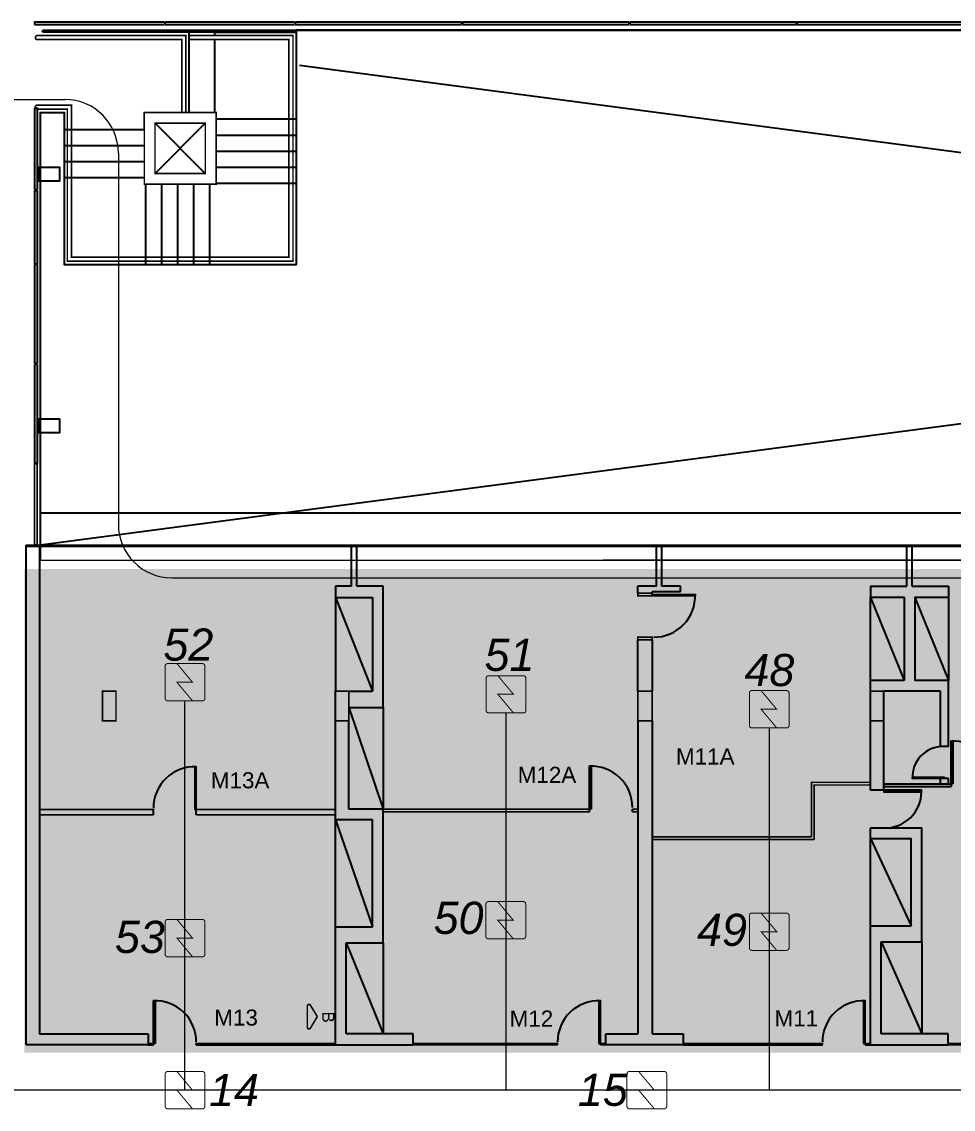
# Model space of a CAD drawing. Header units: metres. Extents: x -331 to 2982, y 362 to 2539.
# Drawn here: x 797.7 to 815.11, y 957.96 to 978.26 of the extents above; entities that cross this region are included whole.
import ezdxf
from ezdxf.enums import TextEntityAlignment as Align

# ---------------------------------------------------------------- set-up
doc = ezdxf.new("R2010")
doc.units = ezdxf.units.M
doc.layers.get('0').update_dxf_attribs({"color": 251})
doc.layers.add('_salas', color=251, linetype='Continuous', plot=False)
for name, color, linetype in [('CX', 251, 'Continuous'), ('DET. FUMAÇA', 1, 'Continuous'), ('Div', 251, 'Continuous'), ('Est', 251, 'Continuous'), ('Pis', 251, 'Continuous')]:
    doc.layers.add(name, color=color, linetype=linetype)
doc.styles.add('ARIAL', font='arial.ttf')
doc.styles.add('X3G_ENTITY_14169CCD', font='arial.ttf', dxfattribs={"height": 0.6})
doc.styles.add('X3G_ENTITY_14169CCF', font='arial.ttf', dxfattribs={"height": 0.6})
doc.styles.add('X3G_ENTITY_14169CD1', font='arial.ttf', dxfattribs={"height": 0.6})
doc.styles.add('X3G_ENTITY_14169CD3', font='arial.ttf', dxfattribs={"height": 0.6})
doc.styles.add('X3G_ENTITY_14169CD5', font='arial.ttf', dxfattribs={"height": 0.6})
doc.styles.add('X3G_ENTITY_14169CD7', font='arial.ttf', dxfattribs={"height": 0.6})
doc.styles.add('X3G_ENTITY_14169DB4', font='arial.ttf', dxfattribs={"height": 0.6})
doc.styles.add('X3G_ENTITY_14169DBC', font='arial.ttf', dxfattribs={"height": 0.6})

# ---------------------------------------------------------------- blocks, each defined once
blk = doc.blocks.new('Detector de fumaça')
at = {"layer": 'DET. FUMAÇA', "linetype": 'Continuous', "lineweight": 15, "const_width": 0.0187}
blk.add_lwpolyline([(774.599, 539.816), (775.249, 539.816, -0.414214), (775.296, 539.769), (775.296, 539.167, -0.414214), (775.249, 539.12), (774.599, 539.12, -0.414214), (774.553, 539.167), (774.553, 539.769, -0.414214)], format="xyb", close=True, dxfattribs=at)
blk.add_lwpolyline([(774.773, 539.816), (775.064, 539.468), (774.773, 539.468), (775.064, 539.12)], dxfattribs=at)
blk = doc.blocks.new('XR_BL2_2 PAV_REV02$0$PILAR_PASSARELA')
at = {"layer": 'Est'}
blk.add_lwpolyline([(-20, 12.5), (20, 12.5), (20, -12.5), (-20, -12.5)], close=True, dxfattribs=at)
blk = doc.blocks.new('porta .8')
at = {"layer": 'CX', "ltscale": 8}
blk.add_lwpolyline([(0.03, 0), (0, 0), (0, 0.8), (0.03, 0.8)], close=True, dxfattribs=at)
at = {"layer": 'CX', "color": 1, "ltscale": 8}
blk.add_arc((0.029, 0.03), 0.771, 0, 92.1894, dxfattribs=at)

msp = doc.modelspace()

# ---------------------------------------------------------------- hatches: boundary and pattern name
at = {"layer": '_salas', "transparency": 33554559}
h = msp.add_hatch(color=256, dxfattribs=at)
h.dxf.hatch_style = 1
h.paths.add_polyline_path([(870.156, 968.046), (797.751, 968.046), (797.751, 959.011), (870.156, 959.011)])

# ---------------------------------------------------------------- linework, layer by layer
at = {"lineweight": 0}
for p, q in [((866.078, 978.108), (802.833, 978.108)), ((802.833, 978.108), (802.833, 978.069))]:
    msp.add_line(p, q, dxfattribs=at)
msp.add_lwpolyline([(798.493, 976.249), (799.993, 976.249), (799.993, 976.569), (800.833, 976.569), (800.833, 978.069), (802.833, 978.069), (802.833, 973.729), (798.493, 973.729)], close=True, dxfattribs=at)
msp.add_lwpolyline([(798.493, 976.249), (798.493, 976.569), (798.053, 976.569), (798.053, 968.206), (870.859, 968.212), (870.858, 976.568), (870.418, 976.568), (870.418, 976.248)], dxfattribs=at)
at = {"layer": 'CX', "ltscale": 8}
for points in [[(815.099, 964.031), (815.069, 964.031), (815.069, 964.831), (815.099, 964.831)], [(800.934, 963.551), (800.964, 963.551), (800.964, 964.351), (800.934, 964.351)], [(808.344, 963.561), (808.314, 963.561), (808.314, 964.361), (808.344, 964.361)], [(814.944, 964.154), (814.944, 964.131), (814.344, 964.131), (814.344, 964.154)], [(813.814, 963.912), (813.814, 963.882), (814.514, 963.882), (814.514, 963.912)], [(800.194, 959.181), (800.164, 959.181), (800.164, 959.981), (800.194, 959.981)], [(808.484, 959.181), (808.514, 959.181), (808.514, 959.981), (808.484, 959.981)], [(813.434, 959.181), (813.464, 959.181), (813.464, 959.981), (813.434, 959.981)]]:
    msp.add_lwpolyline(points, close=True, dxfattribs=at)
at = {"layer": 'CX', "color": 251, "ltscale": 8, "true_color": 0x606060}
for centre, radius, start, end in [((814.921, 964.153), 0.578, 90, 182.1894), ((815.098, 964.061), 0.771, 0, 92.1894), ((800.934, 963.581), 0.771, 87.8106, 180), ((808.343, 963.591), 0.771, 0, 92.1894), ((813.843, 963.882), 0.671, 267.4911, 0), ((800.193, 959.211), 0.771, 0, 92.1894), ((808.484, 959.211), 0.771, 87.8106, 180), ((813.434, 959.211), 0.771, 87.8106, 180)]:
    msp.add_arc(centre, radius, start, end, dxfattribs=at)
at = {"layer": 'Div', "color": 230, "linetype": 'Continuous', "lineweight": 0}
for p, q in [((794.265, 976.812), (798.508, 976.812)), ((799.508, 975.812), (799.508, 968.879)), ((800.508, 967.879), (876.31, 967.879))]:
    msp.add_line(p, q, dxfattribs=at)
at = {"layer": 'Div', "color": 150, "linetype": 'Continuous', "lineweight": 0}
for p, q in [((800.753, 958.312), (800.753, 965.582)), ((806.751, 965.356), (806.751, 958.312)), ((811.669, 965.077), (811.669, 958.312)), ((871.965, 958.312), (772.389, 958.312))]:
    msp.add_line(p, q, dxfattribs=at)
at = {"layer": 'Div', "lineweight": 0}
for p, q in [((813.814, 963.981), (813.814, 964.031)), ((800.164, 963.451), (800.164, 963.551)), ((800.964, 963.451), (800.964, 963.551)), ((808.314, 963.511), (808.314, 963.561)), ((809.114, 963.511), (809.114, 963.561))]:
    msp.add_line(p, q, dxfattribs=at)
at = {"layer": 'Div', "lineweight": 0, "ltscale": 0.8}
for p, q in [((813.814, 964.031), (815.069, 964.031)), ((813.814, 963.981), (815.069, 963.981)), ((815.069, 964.031), (815.069, 963.981))]:
    msp.add_line(p, q, dxfattribs=at)
at = {"layer": 'Div', "linetype": 'Continuous', "lineweight": 0}
for points in [[(812.459, 963.041), (812.459, 964.061), (813.564, 964.061)], [(812.509, 962.991), (812.509, 964.011), (813.564, 964.011)]]:
    msp.add_lwpolyline(points, dxfattribs=at)
at = {"layer": 'Div', "lineweight": 0}
for points in [[(800.164, 963.551), (798.033, 963.551)], [(803.564, 963.551), (800.964, 963.551)], [(804.454, 963.561), (808.314, 963.561)], [(804.454, 963.511), (808.314, 963.511)], [(809.114, 963.561), (809.214, 963.561)], [(809.114, 963.511), (809.214, 963.511)], [(800.164, 963.451), (798.033, 963.451)], [(803.564, 963.451), (800.964, 963.451)], [(812.459, 963.041), (809.484, 963.041)], [(812.509, 962.991), (809.484, 962.991)]]:
    msp.add_lwpolyline(points, dxfattribs=at)
at = {"layer": 'Div', "color": 230, "linetype": 'Continuous', "lineweight": 0}
for centre, start, end in [((798.508, 975.812), 0, 90), ((800.508, 968.879), 180, 270)]:
    msp.add_arc(centre, 1, start, end, dxfattribs=at)
at = {"layer": 'Pis'}
for p, q in [((797.939, 978.264), (797.939, 978.214)), ((797.939, 978.264), (800.359, 978.264)), ((797.939, 978.214), (800.359, 978.214)), ((798.094, 978.108), (870.859, 978.108)), ((798.094, 978.069), (798.094, 978.108)), ((800.375, 978.264), (800.375, 978.214)), ((800.375, 978.264), (802.796, 978.264)), ((800.375, 978.214), (802.796, 978.214)), ((802.812, 978.264), (802.812, 978.214)), ((802.812, 978.264), (805.921, 978.264)), ((802.812, 978.214), (805.921, 978.214)), ((866.078, 978.108), (802.833, 978.108)), ((802.833, 978.108), (802.833, 978.069)), ((805.921, 978.264), (805.921, 978.214)), ((805.937, 978.264), (805.937, 978.214)), ((805.937, 978.264), (809.046, 978.264)), ((805.937, 978.214), (809.046, 978.214)), ((809.046, 978.264), (809.046, 978.214)), ((809.062, 978.264), (809.062, 978.214)), ((809.062, 978.264), (812.171, 978.264)), ((809.062, 978.214), (812.171, 978.214)), ((812.171, 978.264), (812.171, 978.214)), ((812.185, 978.264), (812.185, 978.214)), ((812.185, 978.264), (815.294, 978.264)), ((812.185, 978.214), (815.294, 978.214)), ((800.833, 978.069), (798.094, 978.069)), ((800.833, 976.569), (800.833, 978.069)), ((801.313, 978.007), (801.313, 978.069)), ((801.313, 978.069), (802.833, 978.069)), ((801.313, 976.569), (801.313, 977.931)), ((802.833, 978.069), (802.833, 973.729)), ((866.058, 977.456), (798.054, 968.489)), ((802.894, 977.455), (870.859, 968.489)), ((797.939, 976.656), (797.989, 976.656)), ((797.939, 976.656), (797.939, 975.13)), ((797.989, 976.656), (797.989, 975.13)), ((798.053, 976.569), (798.493, 976.569)), ((798.053, 975.543), (798.053, 976.569)), ((798.493, 976.569), (798.493, 973.729)), ((800.193, 976.369), (801.133, 975.429)), ((800.193, 975.429), (801.133, 976.369)), ((800.213, 976.349), (801.113, 975.449)), ((800.213, 975.449), (801.113, 976.349)), ((801.333, 976.449), (802.833, 976.449)), ((799.993, 976.249), (798.493, 976.249)), ((801.333, 976.149), (802.833, 976.149)), ((799.993, 975.949), (798.493, 975.949)), ((801.333, 975.849), (802.833, 975.849)), ((799.993, 975.649), (798.493, 975.649)), ((801.333, 975.549), (802.833, 975.549)), ((798.054, 970.841), (798.054, 975.293)), ((799.993, 975.349), (798.493, 975.349)), ((801.333, 975.249), (802.833, 975.249)), ((797.939, 975.13), (797.989, 975.13)), ((797.939, 975.114), (797.989, 975.114)), ((797.939, 975.114), (797.939, 973.746)), ((797.989, 975.114), (797.989, 973.746)), ((800.013, 975.229), (800.013, 973.729)), ((800.313, 975.229), (800.313, 973.729)), ((800.613, 975.229), (800.613, 973.729)), ((800.913, 975.229), (800.913, 973.729)), ((801.213, 975.229), (801.213, 973.729)), ((797.939, 973.746), (797.989, 973.746)), ((797.989, 973.73), (797.939, 973.73)), ((797.939, 973.73), (797.939, 971.88)), ((797.989, 973.73), (797.989, 971.88)), ((798.493, 973.729), (802.833, 973.729)), ((797.989, 971.88), (797.939, 971.88)), ((797.989, 971.864), (797.939, 971.864)), ((797.939, 971.864), (797.939, 970.014)), ((797.989, 971.864), (797.989, 970.014)), ((798.054, 968.489), (798.054, 970.591)), ((797.989, 970.014), (797.939, 970.014)), ((869.959, 969.086), (798.033, 969.086)), ((797.783, 968.489), (869.959, 968.489)), ((797.783, 968.469), (797.783, 968.489)), ((797.783, 959.161), (797.783, 968.469)), ((797.783, 968.469), (799.664, 968.469)), ((798.033, 968.469), (798.033, 959.361)), ((799.664, 968.469), (803.964, 968.469)), ((803.864, 967.721), (803.864, 968.469)), ((803.864, 968.469), (803.964, 968.469)), ((803.964, 968.469), (809.664, 968.469)), ((803.964, 967.721), (803.964, 968.469)), ((809.564, 967.721), (809.564, 968.469)), ((809.664, 968.469), (809.564, 968.469)), ((809.664, 968.469), (814.341, 968.469)), ((809.664, 967.721), (809.664, 968.469)), ((814.241, 967.721), (814.241, 968.469)), ((814.341, 968.469), (814.241, 968.469)), ((814.341, 968.469), (819.664, 968.469)), ((814.341, 967.721), (814.341, 968.469)), ((803.564, 967.721), (803.564, 967.521)), ((803.864, 967.721), (803.564, 967.721)), ((804.454, 967.721), (803.964, 967.721)), ((804.454, 965.461), (804.454, 967.721)), ((809.214, 967.591), (809.214, 967.721)), ((809.564, 967.721), (809.214, 967.721)), ((810.014, 967.621), (809.484, 967.621)), ((809.484, 967.591), (809.484, 967.621)), ((810.014, 967.721), (809.664, 967.721)), ((810.014, 967.621), (810.014, 967.721)), ((813.564, 967.721), (814.241, 967.721)), ((813.564, 967.721), (813.564, 967.521)), ((814.341, 967.721), (815.019, 967.721)), ((815.019, 967.721), (815.019, 967.521)), ((803.564, 967.511), (804.254, 967.511)), ((803.564, 967.511), (803.564, 965.761)), ((803.564, 967.511), (804.254, 965.761)), ((804.254, 967.511), (804.254, 965.761)), ((813.564, 967.521), (814.191, 967.521)), ((813.564, 965.961), (813.564, 967.511)), ((813.564, 967.511), (814.191, 965.961)), ((814.191, 967.521), (814.191, 965.961)), ((814.391, 967.521), (815.019, 967.521)), ((814.391, 967.521), (814.391, 965.961)), ((814.391, 967.511), (815.019, 965.961)), ((815.019, 967.511), (815.019, 965.961)), ((809.214, 965.761), (809.214, 966.721)), ((809.484, 966.721), (809.484, 965.761)), ((814.191, 965.961), (813.564, 965.961)), ((813.564, 963.912), (813.564, 965.961)), ((815.019, 965.961), (814.391, 965.961)), ((815.019, 964.731), (815.019, 965.961)), ((803.564, 963.361), (803.564, 965.761)), ((803.814, 965.761), (804.254, 965.761)), ((813.814, 963.912), (813.814, 965.761)), ((814.869, 965.761), (813.814, 965.761)), ((814.869, 964.731), (814.869, 965.761)), ((803.814, 965.461), (804.454, 965.461)), ((803.814, 965.461), (804.454, 963.561)), ((804.454, 965.461), (804.454, 963.561)), ((803.814, 963.561), (803.814, 965.211)), ((809.214, 965.211), (809.214, 959.361)), ((809.484, 965.211), (809.484, 959.361)), ((815.019, 964.731), (814.869, 964.731)), ((814.869, 964.031), (814.869, 964.131)), ((815.019, 964.131), (814.869, 964.131)), ((815.019, 964.031), (815.019, 964.131)), ((813.814, 963.912), (813.564, 963.912)), ((813.814, 963.981), (813.814, 964.031)), ((813.814, 964.031), (815.069, 964.031)), ((813.814, 963.981), (815.069, 963.981)), ((814.869, 964.031), (815.019, 964.031)), ((815.069, 964.031), (815.069, 963.981)), ((800.164, 963.451), (800.164, 963.551)), ((800.964, 963.451), (800.964, 963.551)), ((804.454, 963.561), (803.814, 963.561)), ((804.454, 961.061), (804.454, 963.561)), ((808.314, 963.511), (808.314, 963.561)), ((809.114, 963.511), (809.114, 963.561)), ((803.564, 961.361), (803.564, 963.361)), ((804.254, 963.361), (803.564, 963.361)), ((803.564, 963.361), (804.254, 961.361)), ((804.254, 961.361), (804.254, 963.361)), ((813.564, 963.212), (814.524, 963.212)), ((813.564, 963.012), (813.564, 963.212)), ((814.524, 961.081), (814.524, 963.212)), ((813.564, 963.012), (814.324, 963.012)), ((813.564, 961.381), (813.564, 963.012)), ((813.564, 963.012), (814.324, 961.381)), ((814.324, 961.381), (814.324, 963.012)), ((803.564, 961.361), (804.254, 961.361)), ((803.564, 959.161), (803.564, 961.361)), ((813.564, 959.161), (813.564, 961.381)), ((813.564, 961.381), (814.324, 961.381)), ((803.764, 961.061), (804.454, 961.061)), ((803.764, 959.361), (803.764, 961.061)), ((803.764, 961.061), (804.454, 959.361)), ((804.454, 961.061), (804.454, 959.361)), ((813.764, 959.361), (813.764, 961.081)), ((813.764, 961.081), (814.524, 961.081)), ((813.764, 961.081), (814.524, 959.361)), ((814.524, 961.081), (814.524, 959.361)), ((798.033, 959.361), (800.064, 959.361)), ((800.064, 959.361), (800.064, 959.161)), ((805.014, 959.361), (803.764, 959.361)), ((805.014, 959.161), (805.014, 959.361)), ((808.614, 959.361), (809.214, 959.361)), ((808.614, 959.161), (808.614, 959.361)), ((809.484, 959.361), (810.064, 959.361)), ((810.064, 959.361), (810.064, 959.161)), ((815.014, 959.361), (813.764, 959.361)), ((815.014, 959.161), (815.014, 959.361)), ((800.064, 959.161), (797.783, 959.161)), ((800.064, 959.161), (800.164, 959.161)), ((800.064, 959.161), (800.164, 959.161)), ((800.064, 959.161), (800.164, 959.161)), ((800.164, 959.161), (800.164, 959.181)), ((800.164, 959.161), (800.164, 959.181)), ((800.164, 959.161), (800.164, 959.181)), ((800.964, 959.161), (800.964, 959.181)), ((800.964, 959.161), (803.564, 959.161)), ((803.564, 959.161), (805.014, 959.161)), ((807.714, 959.161), (805.014, 959.161)), ((807.714, 959.161), (807.714, 959.181)), ((808.514, 959.161), (808.514, 959.181)), ((808.514, 959.161), (808.514, 959.181)), ((808.614, 959.161), (808.514, 959.161)), ((808.614, 959.161), (808.514, 959.161)), ((810.064, 959.161), (808.614, 959.161)), ((810.064, 959.161), (812.664, 959.161)), ((812.664, 959.161), (812.664, 959.181)), ((813.464, 959.161), (813.464, 959.181)), ((813.464, 959.161), (813.464, 959.181)), ((813.464, 959.161), (813.564, 959.161)), ((813.564, 959.161), (815.014, 959.161)), ((815.974, 959.161), (815.014, 959.161))]:
    msp.add_line(p, q, dxfattribs=at)
at = {"layer": 'Pis', "const_width": 0.03}
for points in [[(800.833, 978.007), (802.771, 978.007), (802.771, 973.791), (798.555, 973.791), (798.555, 976.631), (797.993, 976.631, -1), (797.993, 976.707), (798.631, 976.707), (798.631, 973.867), (802.695, 973.867), (802.695, 977.931), (800.833, 977.931)], [(800.771, 976.569), (800.771, 978.007), (797.996, 978.007, 1), (797.996, 977.931), (800.695, 977.931), (800.695, 976.569)], [(803.225, 959.684), (803.097, 959.897, 0.760667), (803.039, 959.881), (803.039, 959.486, 0.760667), (803.097, 959.47), (803.225, 959.684)]]:
    msp.add_lwpolyline(points, format="xyb", dxfattribs=at)
for points in [[(798.493, 976.249), (799.993, 976.249), (799.993, 976.569), (800.833, 976.569), (800.833, 978.069), (802.833, 978.069), (802.833, 973.729), (798.493, 973.729)], [(801.333, 976.569), (799.993, 976.569), (799.993, 975.229), (801.333, 975.229)], [(801.133, 976.369), (801.133, 975.429), (800.193, 975.429), (800.193, 976.369)], [(797.939, 970.006), (797.989, 970.006), (797.989, 968.499), (797.939, 968.499)], [(809.484, 967.591), (809.214, 967.591), (809.214, 967.541), (809.484, 967.541)], [(809.484, 966.771), (809.214, 966.771), (809.214, 966.721), (809.484, 966.721)], [(799.214, 965.211), (799.214, 965.761), (799.464, 965.761), (799.464, 965.211)], [(803.564, 965.211), (803.564, 965.761), (803.814, 965.761), (803.814, 965.211)], [(803.564, 965.211), (803.564, 965.761), (803.814, 965.761), (803.814, 965.211)], [(809.214, 965.211), (809.214, 965.761), (809.484, 965.761), (809.484, 965.211)], [(813.564, 965.211), (813.564, 965.761), (813.814, 965.761), (813.814, 965.211)]]:
    msp.add_lwpolyline(points, close=True, dxfattribs=at)
for points in [[(798.493, 976.249), (798.493, 976.569), (798.053, 976.569), (798.053, 968.206), (870.859, 968.212), (870.858, 976.568), (870.418, 976.568), (870.418, 976.248)], [(812.459, 963.041), (812.459, 964.061), (813.564, 964.061)], [(812.509, 962.991), (812.509, 964.011), (813.564, 964.011)], [(800.164, 963.551), (798.033, 963.551)], [(800.164, 963.451), (798.033, 963.451)], [(803.564, 963.551), (800.964, 963.551)], [(803.564, 963.451), (800.964, 963.451)], [(804.454, 963.561), (808.314, 963.561)], [(804.454, 963.511), (808.314, 963.511)], [(809.114, 963.561), (809.214, 963.561)], [(809.114, 963.511), (809.214, 963.511)], [(812.459, 963.041), (809.484, 963.041)], [(812.509, 962.991), (809.484, 962.991)], [(800.164, 959.181), (800.064, 959.181)], [(800.164, 959.181), (800.064, 959.181)], [(800.164, 959.181), (800.064, 959.181)], [(803.564, 959.181), (800.964, 959.181)], [(805.014, 959.181), (807.714, 959.181)], [(808.514, 959.181), (808.614, 959.181)], [(808.514, 959.181), (808.614, 959.181)], [(812.664, 959.181), (810.064, 959.181)], [(813.564, 959.181), (813.464, 959.181)], [(815.014, 959.181), (815.974, 959.181)]]:
    msp.add_lwpolyline(points, dxfattribs=at)

# ---------------------------------------------------------------- block references
at = {"layer": 'DET. FUMAÇA', "linetype": 'Continuous', "lineweight": 0}
for p in [(25.829, 426.462), (31.827, 426.236), (36.745, 425.957), (31.823, 422.018), (25.829, 421.684), (36.745, 421.803), (25.829, 418.844), (34.458, 418.844)]:
    msp.add_blockref('Detector de fumaça', p, dxfattribs=at)
at = {"layer": 'Pis', "xscale": -0.01000000000021828, "yscale": 0.01000000000021828, "zscale": 0.01000000000021828, "rotation": 180}
for p in [(798.213, 975.418), (798.214, 970.716)]:
    msp.add_blockref('XR_BL2_2 PAV_REV02$0$PILAR_PASSARELA', p, dxfattribs=at)
at = {"layer": 'Pis', "rotation": 270}
msp.add_blockref('porta .8', (809.484, 967.571), dxfattribs=at)

# ---------------------------------------------------------------- texts
at = {"layer": 'Div', "color": 5, "linetype": 'Continuous', "lineweight": 0, "true_color": 0x0000ff, "char_height": 0.6, "attachment_point": 1}
for s, insert, style in [('{\\fArial|b0|i1|c0|p34;52}', (800.35, 966.933), 'X3G_ENTITY_14169CCD'), ('{\\fArial|b0|i1|c0|p34;51}', (806.35, 966.741), 'X3G_ENTITY_14169CD1'), ('{\\fArial|b0|i1|c0|p34;48}', (811.207, 966.458), 'X3G_ENTITY_14169CD5'), ('{\\fArial|b0|i1|c0|p34;50}', (805.399, 961.83), 'X3G_ENTITY_14169CD3'), ('{\\fArial|b0|i1|c0|p34;53}', (799.444, 961.474), 'X3G_ENTITY_14169CCF'), ('{\\fArial|b0|i1|c0|p34;49}', (810.321, 961.606), 'X3G_ENTITY_14169CD7'), ('{\\fArial|b0|i1|c0|p34;14}', (801.203, 958.613), 'X3G_ENTITY_14169DBC'), ('{\\fArial|b0|i1|c0|p34;15}', (808.094, 958.618), 'X3G_ENTITY_14169DB4')]:
    msp.add_mtext_dynamic_manual_height_columns(s, width=13.3188, gutter_width=2.5, heights=[0], dxfattribs=dict(at, insert=insert, style=style))
at = {"layer": 'Pis', "style": 'ARIAL'}
for s, p in [('M11A', (810.474, 964.393)), ('M12A', (807.517, 964.05)), ('M13A', (801.783, 963.949)), ('M13', (801.708, 959.518)), ('M12', (807.226, 959.499)), ('M11', (812.176, 959.504))]:
    msp.add_text(s, height=0.3, dxfattribs=at).set_placement(p, align=Align.CENTER)
msp.add_attdef('B', text='A', height=0.225, rotation=270, dxfattribs=at).set_placement((803.431, 959.675), align=Align.MIDDLE_CENTER)

doc.saveas('drawing.dxf')
